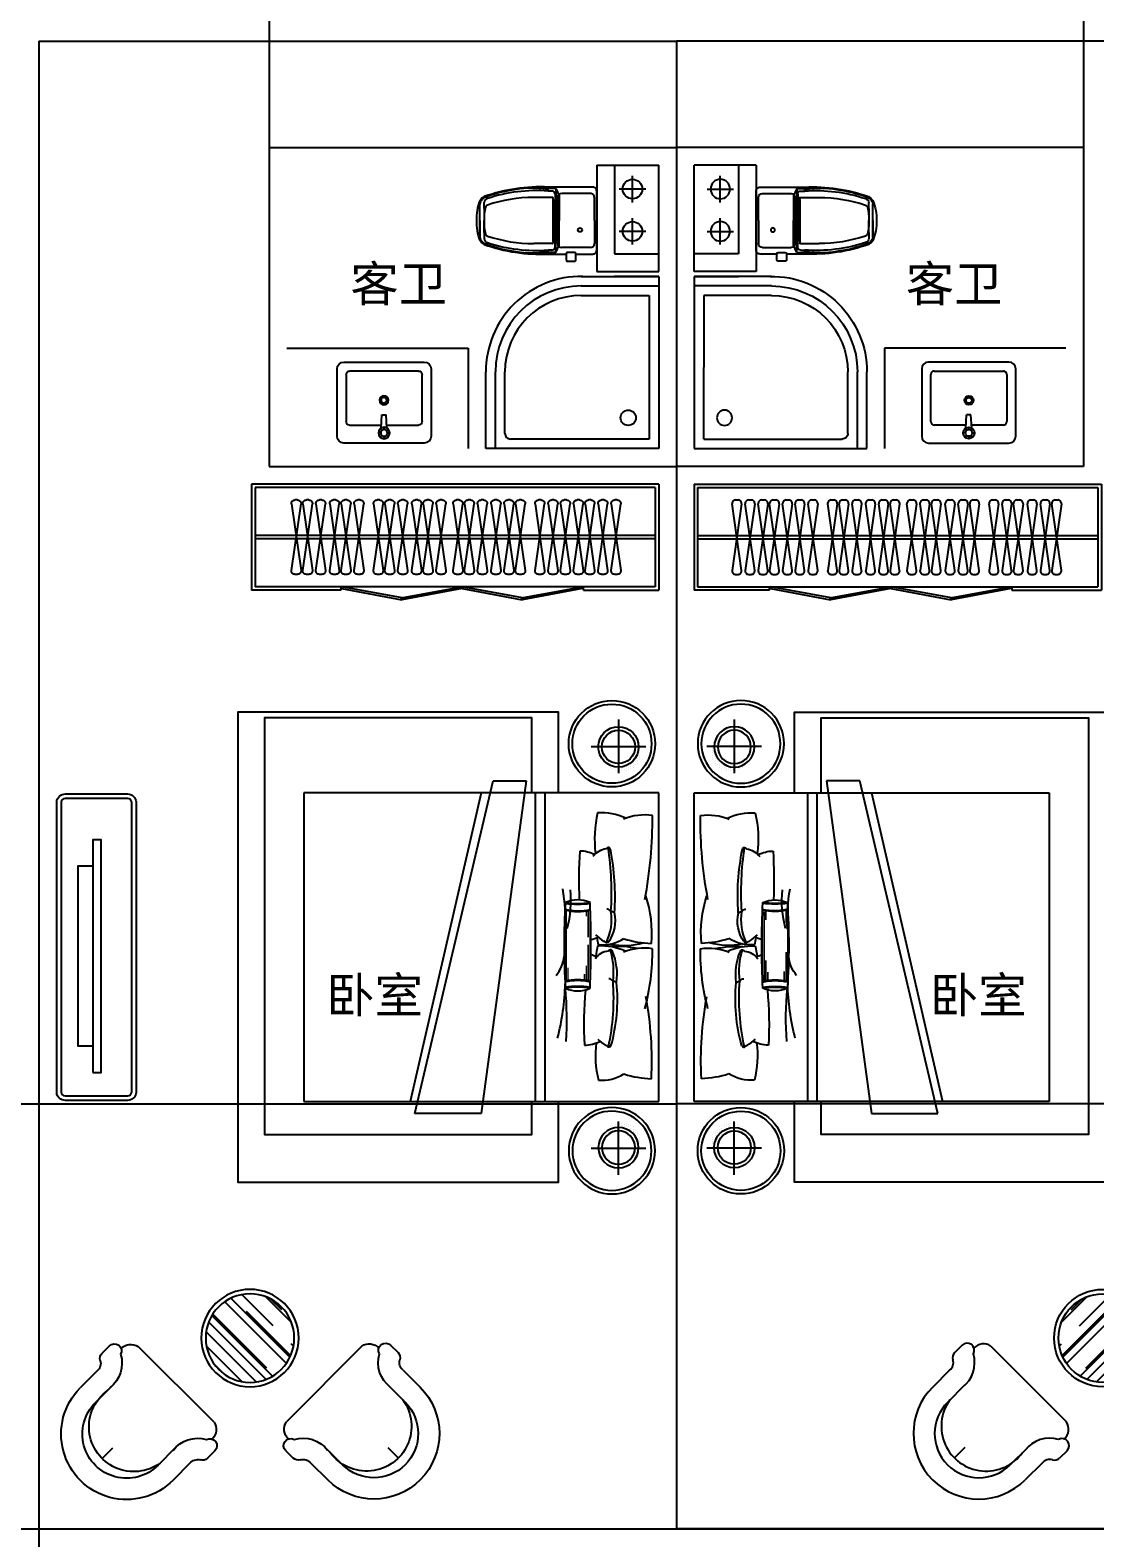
# Model space of a CAD drawing. Extents: x 3694 to 117786, y 20013 to 108631.
# Drawn here: x 72360 to 78374, y 25871 to 34384 of the extents above; entities that cross this region are included whole.
import ezdxf

# ---------------------------------------------------------------- set-up
doc = ezdxf.new("R2010")
doc.units = 0
doc.header["$LTSCALE"] = 1000
doc.header["$MEASUREMENT"] = 0
doc.linetypes.add('ACAD_ISO04W100', pattern=[30, 24, -3, 0, -3])
for name, color, linetype in [('DOTE', 1, 'ACAD_ISO04W100'), ('PUB_TEXT', 7, 'Continuous'), ('家具', 253, 'Continuous'), ('看线', 150, 'Continuous'), ('铺地', 251, 'Continuous')]:
    doc.layers.add(name, color=color, linetype=linetype)
doc.styles.get("Standard").update_dxf_attribs({"font": 'gbenor.shx', "bigfont": 'gbcbig.shx'})

# ---------------------------------------------------------------- blocks, each defined once
blk = doc.blocks.new('retgqertgqwer')
at = {"layer": '家具'}
h = blk.add_hatch(dxfattribs=at)
h.set_pattern_fill('DOTS', color=256, scale=157.35808, style=0)
h.set_pattern_definition([(270, (123323.228, -17399.964), (-10.3511467, -5.1755733), [0, -10.3511467])])
edge = h.paths.add_edge_path()
edge.add_ellipse((145413.2, -12955.5), major_axis=(-212.5, 212.5), ratio=1, start_angle=-37.68788, end_angle=-32.38132)
edge.add_ellipse((151086.5, -12464.4), major_axis=(-13, 5742.3), ratio=1, start_angle=87.84714, end_angle=91.84538, ccw=False)
edge.add_ellipse((145419.5, -11935.1), major_axis=(-236.4, 236.4), ratio=1, start_angle=122.60953, end_angle=129.55994)
edge.add_ellipse((146258.6, -12491.6), major_axis=(635.7, 635.7), ratio=1, start_angle=120.59636, end_angle=145.63404)
edge = h.paths.add_edge_path()
edge.add_ellipse((145419.5, -11935.1), major_axis=(-236.4, 236.4), ratio=1, start_angle=142.5123, end_angle=147.33331)
edge.add_ellipse((141440.6, -12464.4), major_axis=(2867.5, 2867.5), ratio=1, start_angle=312.16049, end_angle=317.86439, ccw=False)
edge.add_ellipse((145413.2, -12955.5), major_axis=(-212.5, 212.5), ratio=1, start_angle=-60.00427, end_angle=-56.91402)
edge.add_ellipse((143962.4, -12510), major_axis=(1075.1, 1075.1), ratio=1, start_angle=309.27933, end_angle=324.21166)
for p, q in [((145710.1, -13392.7), (145964.1, -11515.4)), ((146338.4, -11515.4), (145897.3, -13392.7)), ((145964.1, -11515.4), (146338.4, -11515.4)), ((144961.6, -11582.3), (144961.6, -13325.9)), ((146966.6, -11582.3), (144961.6, -11582.3)), ((145603.2, -11582.3), (145603.2, -13325.9)), ((146966.6, -13325.9), (146966.6, -11582.3)), ((144961.6, -13325.9), (146966.6, -13325.9)), ((145897.3, -13392.7), (145710.1, -13392.7))]:
    blk.add_line(p, q, dxfattribs=at)
for points in [[(145656.7, -11582.3), (145656.7, -13325.9)], [(145964.1, -13325.9), (146365.1, -11582.3)]]:
    blk.add_lwpolyline(points, dxfattribs=at)
for centre, radius, start, end in [((147080, -11806), 2079.7, 177.39113, 190.25615), ((144986.1, -12269.4), 558.3, 72.10877, 88.31754), ((145284.6, -11948.3), 245.6, 85.94184, 121.14188), ((144760.4, -11840.9), 558.8, 352.57162, 14.2519), ((146149.5, -12157.2), 954.8, 164.15229, 185.86582), ((146526.4, -12167), 1310.5, 167.81013, 184.17822), ((145143.8, -12103.2), 234.3, 46.13507, 60.25641), ((145400.8, -12182.8), 283.1, 94.00552, 112.64521), ((143384.2, -12021.2), 2000.4, 354.49879, 3.46346), ((147303.6, -12049), 1823.2, 175.97704, 185.47153), ((146848.8, -12278.3), 1359.1, 165.61075, 178.67253), ((146259.8, -12431.2), 1262.7, 165.03931, 180.63792), ((145518.1, -12301.6), 321.8, 171.63975, 203.43169), ((145220.9, -12229.5), 33, 236.74389, 267.21711), ((151086.5, -12464.4), 5742.3, 177.58865, 182.41135), ((145419, -11808.1), 424.7, 260.44829, 279.5465), ((145419, -12368.9), 161.8, 64.45784, 115.53694), ((145419, -11808.1), 420.5, 260.44829, 279.5465), ((141440.6, -12464.4), 4055.3, 356.5849, 3.4151), ((145628.8, -12315.7), 412.9, 172.59921, 197.44756), ((145240.4, -12251.1), 24, 208.43014, 275.56442), ((145696.4, -12423.2), 201.8, 140.46508, 174.42411), ((145199, -11908.2), 550.4, 248.47986, 248.49818), ((145043.5, -12147.5), 301.3, 261.16393, 292.71114), ((145231.1, -12319.5), 113.8, 277.55198, 322.39223), ((144679.7, -12312.8), 644, 346.68018, 352.08054), ((145395.8, -12241), 178.6, 241.90889, 253.26236), ((145707, -12530.3), 706.7, 175.54318, 197.63492), ((144986.1, -13033.4), 558.3, 72.10877, 88.31754), ((145154.2, -12863.3), 399.1, 78.55477, 105.4297), ((145199, -11908.2), 550.4, 257.80272, 273.99958), ((145290.8, -12120.5), 341.1, 245.22226, 272.63102), ((145284.6, -12712.4), 245.6, 85.94184, 121.14188), ((145415.1, -12603), 208.6, 145.73952, 192.44734), ((145531.7, -12610.1), 304.1, 154.55031, 188.62775), ((145155.6, -12692.3), 234.3, 46.13507, 60.25641), ((144760.4, -12604.9), 558.8, 10.00897, 14.2519), ((145412.5, -12771.9), 283.1, 103.9578, 112.64521), ((146088.9, -12720.1), 631.6, 165.35622, 185.17769), ((146533.3, -12601.6), 1045.6, 177.49887, 190.02007), ((146524.9, -12743.3), 1317, 175.85124, 191.52832), ((145232.6, -12622.7), 33, 236.74389, 267.21711), ((146917.6, -12763.7), 1690, 176.33745, 188.60178), ((145252.1, -12644.3), 24, 208.43014, 275.56442), ((147424.4, -13177.1), 2427.3, 169.22383, 180.47025), ((145419.2, -13176), 479.3, 81.57701, 98.46223), ((145419.2, -13176), 475.2, 81.57701, 98.46223), ((145419, -12550.4), 170.6, 245.8747, 294.16453), ((142559.4, -12833.5), 2853, 356.72347, 2.26521), ((145242.8, -12896.5), 113.8, 277.55198, 322.39223), ((144679.7, -13064.6), 644, 346.68018, 7.40464), ((145407.6, -12818), 178.6, 241.90889, 270.06835), ((145043.5, -12899.3), 301.3, 261.16393, 292.71114), ((145290.8, -12872.3), 341.1, 245.22226, 272.63102)]:
    blk.add_arc(centre, radius, start, end, dxfattribs=at)
at = {"layer": '家具', "color": 8}
for centre, radius, start, end in [((145419.5, -11935.1), 330.2, 257.47835, 282.45277), ((145419.5, -11935.1), 334.4, 257.47835, 282.45277), ((145413.2, -12955.5), 300.5, 74.82353, 102.76887), ((145413.2, -12955.5), 296.3, 74.82353, 102.76887)]:
    blk.add_arc(centre, radius, start, end, dxfattribs=at)
at = {"layer": '家具'}
for points, knots in [([(145231, -11896.5), (145234.6, -11892.6), (145240.6, -11886.2), (145251.7, -11893.3), (145257, -11897.4), (145260.1, -11899.7)], [0, 0, 0, 0, 12.892248, 21.593346, 32.835114, 32.835114, 32.835114, 32.835114]), ([(145222.8, -12429.5), (145224.4, -12433.6), (145227.6, -12441.3), (145239.7, -12438.6), (145244.1, -12434.3), (145246.1, -12432.4)], [0, 0, 0, 0, 10.960058, 20.752304, 28.699542, 28.699542, 28.699542, 28.699542]), ([(145242.7, -12485.6), (145246.3, -12481.8), (145252.4, -12475.3), (145263.4, -12482.5), (145268.8, -12486.6), (145271.8, -12488.9)], [0, 0, 0, 0, 12.892248, 21.593346, 32.835114, 32.835114, 32.835114, 32.835114]), ([(145234.5, -13006.5), (145236.2, -13010.6), (145239.3, -13018.3), (145251.4, -13015.5), (145255.8, -13011.3), (145257.8, -13009.3)], [0, 0, 0, 0, 10.960058, 20.752304, 28.699542, 28.699542, 28.699542, 28.699542])]:
    blk.add_open_spline(points, degree=3, knots=knots, dxfattribs=at)
blk = doc.blocks.new('A$C37E25A2D')
at = {"layer": '家具'}
for p, q in [((0, 150.9), (0, -150.9)), ((154.4, 0), (-154.4, 0)), ((-120.6, 0.8), (-120.6, 0.8)), ((-107.9, 19.9), (-107.9, 19.9)), ((-107.9, 7.2), (-107.9, 7.2)), ((-95.2, 38.9), (-95.2, 38.9)), ((-95.2, 26.2), (-95.2, 26.2)), ((-95.2, 13.5), (-95.2, 13.5)), ((-95.2, 0.8), (-95.2, 0.8)), ((-82.5, 45.3), (-82.5, 45.3)), ((-120.6, -11.9), (-120.6, -11.9)), ((-120.6, -24.6), (-120.6, -24.6)), ((-120.6, -37.3), (-120.6, -37.3)), ((-120.6, -50), (-120.6, -50)), ((-120.6, -62.7), (-120.6, -62.7)), ((-120.6, -75.4), (-120.6, -75.4)), ((-107.9, -5.5), (-107.9, -5.5)), ((-107.9, -18.2), (-107.9, -18.2)), ((-107.9, -30.9), (-107.9, -30.9)), ((-107.9, -43.6), (-107.9, -43.6)), ((-107.9, -56.3), (-107.9, -56.3)), ((-107.9, -69), (-107.9, -69)), ((-107.9, -81.7), (-107.9, -81.7)), ((-95.2, -11.9), (-95.2, -11.9)), ((-95.2, -24.6), (-95.2, -24.6)), ((-95.2, -37.3), (-95.2, -37.3)), ((-95.2, -50), (-95.2, -50)), ((-95.2, -62.7), (-95.2, -62.7)), ((-95.2, -75.4), (-95.2, -75.4)), ((-82.5, -56.3), (-82.5, -56.3)), ((-82.5, -69), (-82.5, -69)), ((-82.5, -81.7), (-82.5, -81.7)), ((-69.8, -75.4), (-69.8, -75.4)), ((-57.1, -81.7), (-57.1, -81.7)), ((69.9, -69), (69.9, -69)), ((69.9, -81.7), (69.9, -81.7)), ((82.6, -50), (82.6, -50)), ((-107.9, -94.4), (-107.9, -94.4)), ((-95.2, -88.1), (-95.2, -88.1)), ((-95.2, -100.8), (-95.2, -100.8)), ((-82.5, -94.4), (-82.5, -94.4)), ((-82.5, -107.1), (-82.5, -107.1)), ((-82.5, -119.8), (-82.5, -119.8)), ((-69.8, -88.1), (-69.8, -88.1)), ((-69.8, -100.8), (-69.8, -100.8)), ((-69.8, -113.5), (-69.8, -113.5)), ((-69.8, -126.2), (-69.8, -126.2)), ((-57.1, -94.4), (-57.1, -94.4)), ((-57.1, -107.1), (-57.1, -107.1)), ((-57.1, -119.8), (-57.1, -119.8)), ((-57.1, -132.5), (-57.1, -132.5)), ((-44.4, -88.1), (-44.4, -88.1)), ((-44.4, -100.8), (-44.4, -100.8)), ((-44.4, -113.5), (-44.4, -113.5)), ((-44.4, -126.2), (-44.4, -126.2)), ((-44.4, -138.9), (-44.4, -138.9)), ((-31.7, -94.4), (-31.7, -94.4)), ((-31.7, -107.1), (-31.7, -107.1)), ((-31.7, -119.8), (-31.7, -119.8)), ((-31.7, -132.5), (-31.7, -132.5)), ((-19, -100.8), (-19, -100.8)), ((-19, -113.5), (-19, -113.5)), ((-19, -126.2), (-19, -126.2)), ((-19, -138.9), (-19, -138.9)), ((-6.3, -107.1), (-6.3, -107.1)), ((-6.3, -119.8), (-6.3, -119.8)), ((-6.3, -132.5), (-6.3, -132.5)), ((6.4, -100.8), (6.4, -100.8)), ((6.4, -113.5), (6.4, -113.5)), ((6.4, -126.2), (6.4, -126.2)), ((6.4, -138.9), (6.4, -138.9)), ((19.1, -107.1), (19.1, -107.1)), ((19.1, -119.8), (19.1, -119.8)), ((19.1, -132.5), (19.1, -132.5)), ((31.8, -100.8), (31.8, -100.8)), ((31.8, -113.5), (31.8, -113.5)), ((31.8, -126.2), (31.8, -126.2)), ((44.5, -94.4), (44.5, -94.4)), ((44.5, -107.1), (44.5, -107.1)), ((44.5, -119.8), (44.5, -119.8)), ((57.2, -88.1), (57.2, -88.1)), ((57.2, -100.8), (57.2, -100.8))]:
    blk.add_line(p, q, dxfattribs=at)
at = {"layer": '家具', "extrusion": (0, 0, -1)}
for centre, major_axis, start_param, end_param in [((37.3, 14.9), (-243.8, 0.2), 4.711454, 10.994639), ((0.3, -3), (114, 0.6), 1.575887, 7.859072)]:
    blk.add_ellipse(centre, major_axis=major_axis, ratio=1, start_param=start_param, end_param=end_param, dxfattribs=at)
at = {"layer": '家具', "color": 8, "extrusion": (0, 0, -1)}
for centre, major_axis, start_param, end_param in [((37.3, 14.9), (-223.5, 0.1), 4.712042, 10.995227), ((0.3, -3), (94, 0.5), 1.575898, 7.859083)]:
    blk.add_ellipse(centre, major_axis=major_axis, ratio=1, start_param=start_param, end_param=end_param, dxfattribs=at)
blk = doc.blocks.new('A$C1D226055')
at = {"layer": '家具'}
blk.add_lwpolyline([(424.2, 1730.1, -0.395939), (473.6, 1685.7), (473.6, 44.5, -0.395939), (424.2, 0), (74.4, 0, -0.395939), (25, 44.5), (25, 1685.7, -0.395939), (74.4, 1730.1)], format="xyb", close=True, dxfattribs=at)
at = {"layer": '家具', "color": 8}
for points in [[(426.2, 1705.1), (72.4, 1705.1)], [(50, 1685.7), (50, 44.5)], [(448.6, 44.5), (448.6, 1685.7)], [(72.4, 25), (426.2, 25)]]:
    blk.add_lwpolyline(points, dxfattribs=at)
at = {"layer": '家具'}
for points in [[(269.6, 1572.1), (221.9, 1572.1), (221.9, 258.1), (269.6, 258.1)], [(269.6, 1423.7), (352.7, 1423.7), (352.7, 406.4), (269.6, 406.4)]]:
    blk.add_lwpolyline(points, close=True, dxfattribs=at)
at = {"layer": '家具', "color": 8}
for centre, start, end in [((73.4, 1681.6), 91.18926, 175.21289), ((425.2, 1681.6), 4.78711, 88.81074), ((73.4, 48.5), 184.78711, 268.81074), ((425.2, 48.5), 271.18926, 355.21289)]:
    blk.add_arc(centre, 23.6, start, end, dxfattribs=at)
blk = doc.blocks.new('dfdsf')
at = {"layer": '家具'}
for p, q in [((-5626.5, -27307.3), (-6080.7, -27307.3)), ((-6118.8, -27345.4), (-6118.8, -27726.4)), ((-5588.4, -27726.4), (-5588.4, -27345.4)), ((-6080.7, -27764.5), (-5626.5, -27764.5))]:
    blk.add_line(p, q, dxfattribs=at)
at = {"layer": '家具', "color": 8}
for p, q in [((-6049, -27408.9), (-5869.2, -27408.9)), ((-5872.4, -27364), (-5885.9, -27364)), ((-5866.9, -27350.6), (-5876.4, -27341.1)), ((-5866.7, -27377.4), (-5876.1, -27387.1)), ((-5870.1, -27391.7), (-5866.3, -27465.6)), ((-5853.6, -27345.2), (-5853.6, -27331.7)), ((-5853.6, -27382.8), (-5853.6, -27396.2)), ((-5837.1, -27391.7), (-5840.9, -27465.6)), ((-5831.1, -27340.8), (-5840.5, -27350.5)), ((-5830.8, -27386.8), (-5840.3, -27377.3)), ((-5838, -27408.9), (-5658.2, -27408.9)), ((-5834.8, -27364), (-5821.3, -27364)), ((-6068, -27694.7), (-6068, -27428)), ((-5866.3, -27465.6), (-5840.9, -27465.6)), ((-5639.2, -27428), (-5639.2, -27694.7)), ((-5658.2, -27713.7), (-6049, -27713.7))]:
    blk.add_line(p, q, dxfattribs=at)
for centre, radius in [((-5853.6, -27364), 32.3), ((-5853.6, -27364), 18.8), ((-5854.6, -27548.6), 25.4), ((-5854.6, -27548.6), 16)]:
    blk.add_circle(centre, radius, dxfattribs=at)
at = {"layer": '家具'}
for centre, start, end in [((-6080.7, -27345.4), 90, 180), ((-5626.5, -27345.4), 0, 90), ((-6080.7, -27726.4), 180, 270), ((-5626.5, -27726.4), 270, 0)]:
    blk.add_arc(centre, 38.1, start, end, dxfattribs=at)
at = {"layer": '家具', "color": 8}
for centre, start, end in [((-6049, -27428), 90, 180), ((-5658.2, -27428), 0, 90), ((-6049, -27694.7), 180, 270), ((-5658.2, -27694.7), 270, 0)]:
    blk.add_arc(centre, 19.1, start, end, dxfattribs=at)
blk = doc.blocks.new('A$C06323CE0')
at = {"layer": '家具', "linetype": 'ByBlock'}
for p, q in [((-477.3, 112.3), (495, 112.3)), ((-477.3, -324.8), (-477.3, 112.3)), ((495, 112.3), (495, -864.1)), ((495, -864.1), (61.9, -864.1))]:
    blk.add_line(p, q, dxfattribs=at)
at = {"layer": '家具', "color": 8, "linetype": 'ByBlock'}
for p, q in [((-423.4, -324.8), (-423.4, 112.3)), ((-369.5, 58.2), (441.2, 58.8)), ((-369.5, -324.8), (-369.5, 58.2)), ((441.2, 58.2), (441.2, -723.8)), ((408.8, -756.2), (61.9, -756.2)), ((495, -810.1), (61.9, -810.1))]:
    blk.add_line(p, q, dxfattribs=at)
blk.add_circle((320.8, -59.4), 43.1, dxfattribs=at)
at = {"layer": '家具', "linetype": 'ByBlock'}
blk.add_arc((62, -324.5), 539.6, 179.19356, 269.98585, dxfattribs=at)
at = {"layer": '家具', "color": 8, "linetype": 'ByBlock'}
for centre, radius, start, end in [((61.9, -324.8), 485.3, 180, 270), ((61.9, -324.8), 431.4, 180, 270), ((408.8, -723.9), 32.4, 270, 0.04014)]:
    blk.add_arc(centre, radius, start, end, dxfattribs=at)
blk = doc.blocks.new('A$C37A63D83')
at = {"layer": '家具', "color": 8}
for p, q in [((152.1, 636.3), (127.6, 636.3)), ((136.4, 659.7), (322.6, 659.7)), ((229.5, 659.7), (136.4, 659.7)), ((162, 636.3), (152.1, 636.3)), ((162, 636.3), (229.5, 636.3)), ((297, 636.3), (229.5, 636.3)), ((297, 636.3), (306.9, 636.3)), ((306.9, 636.3), (331.4, 636.3)), ((99, 250.2), (99, 355.5)), ((360, 250.2), (360, 355.5)), ((49.5, 230.4), (49.5, 316.4)), ((54, 279), (54, 280.3)), ((63, 274.5), (58.5, 274.5)), ((63, 252.9), (63, 274.5)), ((396, 252.9), (396, 274.5)), ((396, 274.5), (400.5, 274.5)), ((409.5, 230.4), (409.5, 316.4)), ((42.3, 171.9), (40.5, 171.9)), ((49.5, 230.4), (229.5, 230.4)), ((49.5, 230.4), (90.9, 211.5)), ((76.5, 36), (76.5, 198)), ((81, 234.9), (229.5, 234.9)), ((90.9, 211.5), (229.5, 211.5)), ((99, 220.5), (229.5, 220.5)), ((229.5, 246.6), (102.6, 246.6)), ((110.7, 246.6), (229.5, 246.6)), ((229.5, 246.6), (356.4, 246.6)), ((348.3, 246.6), (229.5, 246.6)), ((378, 234.9), (229.5, 234.9)), ((409.5, 230.4), (229.5, 230.4)), ((360, 220.5), (229.5, 220.5)), ((368.1, 211.5), (229.5, 211.5)), ((409.5, 230.4), (368.1, 211.5)), ((382.5, 36), (382.5, 198)), ((42.3, 117.9), (40.5, 117.9)), ((49.5, 125.1), (49.5, 164.7)), ((229.5, 13.5), (99, 13.5)), ((229.5, 13.5), (360, 13.5))]:
    blk.add_line(p, q, dxfattribs=at)
at = {"layer": '家具'}
blk.add_line((405, 279), (405, 280.3), dxfattribs=at)
at = {"layer": '家具', "elevation": 0}
blk.add_lwpolyline([(40.5, 117.9), (40.5, 50), (40.5, 22.5, 0.414214), (63, 0), (396, 0, 0.414247), (418.5, 22.5), (418.5, 50), (418.5, 274.5, 0.096754), (365, 634.9, 0.122728), (342, 659.7, 0.112706), (229.5, 679.5, 0.112706), (117, 659.7, 0.110329), (94.6, 636.3, 0.096897), (40.5, 274.5), (40.5, 171.9), (7.2, 171.9, 0.414214), (0, 164.7), (0, 125.1, 0.414214), (7.2, 117.9), (40.5, 117.9)], format="xyb", dxfattribs=at)
at = {"layer": '家具', "color": 8}
blk.add_circle((176.4, 94.5), 11.4, dxfattribs=at)
for centre, radius, start, end in [((823.8, 352.9), 776.2, 158.65987, 172.47632), ((941.9, 340.4), 881.4, 161.70587, 184.28974), ((933.3, 352.9), 834.3, 161.50274, 179.81806), ((113.3, 630.4), 13.5, 134.95433, 158.65987), ((347, 396.4), 344.2, 131.92233, 134.95433), ((129.6, 611.1), 25.3, 94.61237, 166.25294), ((138, 625.7), 34, 87.42069, 128.06865), ((159.2, 611.8), 18, 109.18125, 161.50274), ((214.4, 386.4), 250, 86.59247, 104.15157), ((244.6, 386.4), 250, 75.84843, 93.40753), ((299.8, 611.8), 18, 18.49726, 70.81875), ((-474.3, 352.9), 834.3, 0.18194, 18.49726), ((321, 625.7), 34, 51.93135, 92.57931), ((329.4, 611.1), 25.3, 13.74706, 85.38763), ((112, 396.4), 344.2, 45.04567, 48.07767), ((-482.9, 340.4), 881.4, 355.71026, 18.29413), ((-364.8, 352.9), 776.2, 7.52368, 21.34013), ((545.5, 366.9), 499.1, 169.88512, 189.98228), ((-86.5, 366.9), 499.1, 350.01772, 10.11488), ((58.5, 279), 4.5, 180, 270), ((400.5, 279), 4.5, 270, 0), ((42.3, 164.7), 7.2, 0, 90), ((81, 252.9), 18, 180, 270), ((99, 198), 22.5, 90, 180), ((102.6, 250.2), 3.6, 180, 270), ((356.4, 250.2), 3.6, 270, 0), ((360, 198), 22.5, 0, 90), ((378, 252.9), 18, 270, 0), ((42.3, 125.1), 7.2, 270, 0), ((99, 36), 22.5, 180, 270), ((360, 36), 22.5, 270, 0)]:
    blk.add_arc(centre, radius, start, end, dxfattribs=at)
at = {"layer": '家具'}
for centre, start, end in [((106.7, 630.4), 147.26486, 160.46289), ((345.7, 630.4), 21.34013, 45.04567)]:
    blk.add_arc(centre, 13.5, start, end, dxfattribs=at)
blk = doc.blocks.new('gdj1')
at = {"layer": '家具'}
for p, q in [((600, 0), (0, 0)), ((0, 0), (0, -350)), ((600, 0), (600, -350)), ((600, -100), (100, -100)), ((100, -100), (100, -350)), ((226.7, -277), (226.7, -127)), ((465.5, -277), (465.5, -127)), ((151.7, -202), (301.7, -202)), ((390.5, -202), (540.5, -202)), ((0, -350), (600, -350))]:
    blk.add_line(p, q, dxfattribs=at)
for centre in [(226.7, -202), (465.5, -202)]:
    blk.add_circle(centre, 55, dxfattribs=at)
blk = doc.blocks.new('nghtfh')
at = {"layer": '家具'}
for p, q in [((0, 0), (2300, 0)), ((0, 0), (0, -600)), ((2300, 0), (2300, -580)), ((20, -20), (2280, -20)), ((20, -20), (20, -580)), ((2280, -20), (2280, -580)), ((268.2, -487.4), (214.2, -112.6)), ((268.2, -112.6), (214.2, -487.4)), ((234, -90), (248.3, -90)), ((342.5, -487.4), (288.6, -112.6)), ((342.5, -112.6), (288.6, -487.4)), ((308.4, -90), (322.7, -90)), ((416.1, -487.4), (362.2, -112.6)), ((416.1, -112.6), (362.2, -487.4)), ((382, -90), (396.3, -90)), ((480.5, -487.4), (426.5, -112.6)), ((480.5, -112.6), (426.5, -487.4)), ((446.4, -90), (460.7, -90)), ((554.1, -487.4), (500.1, -112.6)), ((554.1, -112.6), (500.1, -487.4)), ((520, -90), (534.3, -90)), ((623.9, -487.4), (570, -112.6)), ((623.9, -112.6), (570, -487.4)), ((589.8, -90), (604.1, -90)), ((698.3, -487.4), (644.3, -112.6)), ((698.3, -112.6), (644.3, -487.4)), ((664.1, -90), (678.4, -90)), ((808.3, -487.4), (754.4, -112.6)), ((808.3, -112.6), (754.4, -487.4)), ((774.2, -90), (788.5, -90)), ((872.7, -487.4), (818.7, -112.6)), ((872.7, -112.6), (818.7, -487.4)), ((838.6, -90), (852.9, -90)), ((946.3, -487.4), (892.3, -112.6)), ((946.3, -112.6), (892.3, -487.4)), ((912.2, -90), (926.5, -90)), ((1022.9, -487.4), (969, -112.6)), ((1022.9, -112.6), (969, -487.4)), ((988.8, -90), (1003.1, -90)), ((1096.5, -487.4), (1042.5, -112.6)), ((1096.5, -112.6), (1042.5, -487.4)), ((1062.4, -90), (1076.7, -90)), ((1160.9, -487.4), (1106.9, -112.6)), ((1160.9, -112.6), (1106.9, -487.4)), ((1126.8, -90), (1141.1, -90)), ((1256.2, -487.4), (1202.2, -112.6)), ((1256.2, -112.6), (1202.2, -487.4)), ((1222, -90), (1236.3, -90)), ((1329.8, -487.4), (1275.8, -112.6)), ((1329.8, -112.6), (1275.8, -487.4)), ((1295.6, -90), (1309.9, -90)), ((1394.1, -487.4), (1340.2, -112.6)), ((1394.1, -112.6), (1340.2, -487.4)), ((1360, -90), (1374.3, -90)), ((1472.5, -487.4), (1418.5, -112.6)), ((1472.5, -112.6), (1418.5, -487.4)), ((1438.3, -90), (1452.6, -90)), ((1546, -487.4), (1492.1, -112.6)), ((1546, -112.6), (1492.1, -487.4)), ((1511.9, -90), (1526.2, -90)), ((1610.4, -487.4), (1556.5, -112.6)), ((1610.4, -112.6), (1556.5, -487.4)), ((1576.3, -90), (1590.6, -90)), ((1719.8, -487.4), (1665.9, -112.6)), ((1719.8, -112.6), (1665.9, -487.4)), ((1685.7, -90), (1700, -90)), ((1793.4, -487.4), (1739.4, -112.6)), ((1793.4, -112.6), (1739.4, -487.4)), ((1759.3, -90), (1773.6, -90)), ((1857.8, -487.4), (1803.8, -112.6)), ((1857.8, -112.6), (1803.8, -487.4)), ((1823.7, -90), (1838, -90)), ((1936.1, -487.4), (1882.2, -112.6)), ((1936.1, -112.6), (1882.2, -487.4)), ((1902, -90), (1916.3, -90)), ((2009.7, -487.4), (1955.7, -112.6)), ((2009.7, -112.6), (1955.7, -487.4)), ((1975.6, -90), (1989.9, -90)), ((2074.1, -487.4), (2020.1, -112.6)), ((2074.1, -112.6), (2020.1, -487.4)), ((2040, -90), (2054.3, -90)), ((20, -290), (2280, -290)), ((20, -310), (2280, -310)), ((234, -510), (248.3, -510)), ((308.4, -510), (322.7, -510)), ((382, -510), (396.3, -510)), ((446.4, -510), (460.7, -510)), ((520, -510), (534.3, -510)), ((589.8, -510), (604.1, -510)), ((664.1, -510), (678.4, -510)), ((774.2, -510), (788.5, -510)), ((838.6, -510), (852.9, -510)), ((912.2, -510), (926.5, -510)), ((988.8, -510), (1003.1, -510)), ((1062.4, -510), (1076.7, -510)), ((1126.8, -510), (1141.1, -510)), ((1222, -510), (1236.3, -510)), ((1295.6, -510), (1309.9, -510)), ((1360, -510), (1374.3, -510)), ((1438.3, -510), (1452.6, -510)), ((1511.9, -510), (1526.2, -510)), ((1576.3, -510), (1590.6, -510)), ((1685.7, -510), (1700, -510)), ((1759.3, -510), (1773.6, -510)), ((1823.7, -510), (1838, -510)), ((1902, -510), (1916.3, -510)), ((1975.6, -510), (1989.9, -510)), ((2040, -510), (2054.3, -510)), ((20, -580), (2280, -580)), ((424.9, -600), (424.9, -580)), ((1794.9, -580), (1794.9, -600)), ((2300, -579.9), (2300, -600)), ((424.9, -600), (0, -600)), ((1794.9, -600), (2300, -600))]:
    blk.add_line(p, q, dxfattribs=at)
for points in [[(430.9, -590), (770.9, -653.1), (772.8, -643.3), (432.8, -580.2)], [(1110.9, -590), (770.9, -653.1), (769.1, -643.3), (1109.1, -580.2)], [(1110.9, -589.8), (1450.9, -652.9), (1452.8, -643.1), (1112.8, -580)], [(1790.9, -589.8), (1450.9, -652.9), (1449.1, -643.1), (1789.1, -580)]]:
    blk.add_lwpolyline(points, close=True, dxfattribs=at)
for centre, start, end in [((234, -110), 90, 187.59464), ((248.3, -110), 352.40536, 90), ((308.4, -110), 90, 187.59464), ((322.7, -110), 352.40536, 90), ((382, -110), 90, 187.59464), ((396.3, -110), 352.40536, 90), ((446.4, -110), 90, 187.59464), ((460.7, -110), 352.40536, 90), ((520, -110), 90, 187.59464), ((534.3, -110), 352.40536, 90), ((589.8, -110), 90, 187.59464), ((604.1, -110), 352.40536, 90), ((664.1, -110), 90, 187.59464), ((678.4, -110), 352.40536, 90), ((774.2, -110), 90, 187.59464), ((788.5, -110), 352.40536, 90), ((838.6, -110), 90, 187.59464), ((852.9, -110), 352.40536, 90), ((912.2, -110), 90, 187.59464), ((926.5, -110), 352.40536, 90), ((988.8, -110), 90, 187.59464), ((1003.1, -110), 352.40536, 90), ((1062.4, -110), 90, 187.59464), ((1076.7, -110), 352.40536, 90), ((1126.8, -110), 90, 187.59464), ((1141.1, -110), 352.40536, 90), ((1222, -110), 90, 187.59464), ((1236.3, -110), 352.40536, 90), ((1295.6, -110), 90, 187.59464), ((1309.9, -110), 352.40536, 90), ((1360, -110), 90, 187.59464), ((1374.3, -110), 352.40536, 90), ((1438.3, -110), 90, 187.59464), ((1452.6, -110), 352.40536, 90), ((1511.9, -110), 90, 187.59464), ((1526.2, -110), 352.40536, 90), ((1576.3, -110), 90, 187.59464), ((1590.6, -110), 352.40536, 90), ((1685.7, -110), 90, 187.59464), ((1700, -110), 352.40536, 90), ((1759.3, -110), 90, 187.59464), ((1773.6, -110), 352.40536, 90), ((1823.7, -110), 90, 187.59464), ((1838, -110), 352.40536, 90), ((1902, -110), 90, 187.59464), ((1916.3, -110), 352.40536, 90), ((1975.6, -110), 90, 187.59464), ((1989.9, -110), 352.40536, 90), ((2040, -110), 90, 187.59464), ((2054.3, -110), 352.40536, 90), ((234, -490), 172.40536, 270), ((248.3, -490), 270, 7.59464), ((308.4, -490), 172.40536, 270), ((322.7, -490), 270, 7.59464), ((382, -490), 172.40536, 270), ((396.3, -490), 270, 7.59464), ((446.4, -490), 172.40536, 270), ((460.7, -490), 270, 7.59464), ((520, -490), 172.40536, 270), ((534.3, -490), 270, 7.59464), ((589.8, -490), 172.40536, 270), ((604.1, -490), 270, 7.59464), ((664.1, -490), 172.40536, 270), ((678.4, -490), 270, 7.59464), ((774.2, -490), 172.40536, 270), ((788.5, -490), 270, 7.59464), ((838.6, -490), 172.40536, 270), ((852.9, -490), 270, 7.59464), ((912.2, -490), 172.40536, 270), ((926.5, -490), 270, 7.59464), ((988.8, -490), 172.40536, 270), ((1003.1, -490), 270, 7.59464), ((1062.4, -490), 172.40536, 270), ((1076.7, -490), 270, 7.59464), ((1126.8, -490), 172.40536, 270), ((1141.1, -490), 270, 7.59464), ((1222, -490), 172.40536, 270), ((1236.3, -490), 270, 7.59464), ((1295.6, -490), 172.40536, 270), ((1309.9, -490), 270, 7.59464), ((1360, -490), 172.40536, 270), ((1374.3, -490), 270, 7.59464), ((1438.3, -490), 172.40536, 270), ((1452.6, -490), 270, 7.59464), ((1511.9, -490), 172.40536, 270), ((1526.2, -490), 270, 7.59464), ((1576.3, -490), 172.40536, 270), ((1590.6, -490), 270, 7.59464), ((1685.7, -490), 172.40536, 270), ((1700, -490), 270, 7.59464), ((1759.3, -490), 172.40536, 270), ((1773.6, -490), 270, 7.59464), ((1823.7, -490), 172.40536, 270), ((1838, -490), 270, 7.59464), ((1902, -490), 172.40536, 270), ((1916.3, -490), 270, 7.59464), ((1975.6, -490), 172.40536, 270), ((1989.9, -490), 270, 7.59464), ((2040, -490), 172.40536, 270), ((2054.3, -490), 270, 7.59464)]:
    blk.add_arc(centre, 20, start, end, dxfattribs=at)
blk = doc.blocks.new('A$C3FDF1746')
at = {"layer": '家具'}
for p, q in [((727.3, 982.2), (632.3, 1077.6)), ((1409.9, 981.2), (1505.3, 1076.1)), ((290.7, 896.4), (233.5, 954)), ((642.2, 897.5), (547.2, 993)), ((868.5, 911.1), (826.5, 953.3)), ((1268.3, 910.9), (1310.5, 952.8)), ((1494.5, 896.1), (1590, 991.1)), ((1846, 893.1), (1903.5, 950.3)), ((863.8, 749), (435.1, 322.5)), ((1698.5, 320), (1272.1, 748.7)), ((287.7, 544.9), (192.7, 640.4)), ((1847.1, 541.6), (1942.6, 636.6)), ((202.6, 460.3), (107.7, 555.8)), ((1102, 522.5), (819.2, 239.7)), ((1020.2, 520.6), (821, 321.5)), ((1931.7, 456.5), (2027.2, 551.5)), ((1157.3, 508), (833.7, 184.4)), ((1194.5, 489.9), (851.8, 147.2)), ((1162.4, 445.5), (856.5, 139.6)), ((918.4, 476.3), (865.4, 423.3)), ((272.9, 318.7), (231, 360.9)), ((1272, 417.7), (924, 69.7)), ((1292.3, 382.6), (959, 49.4)), ((1296.2, 374.2), (1047.6, 125.6)), ((1860.6, 315.3), (1902.8, 357.3)), ((1312.5, 320.8), (1299.8, 308.1)), ((1197.3, 205.6), (1020.9, 29.2)), ((1300, 185.3), (1156.4, 41.6)), ((1245.5, 116.4), (1182.6, 53.5)), ((970.7, 48.7), (967.5, 45.5))]:
    blk.add_line(p, q, dxfattribs=at)
for radius in [275, 250]:
    blk.add_circle((1066.7, 275), radius, dxfattribs=at)
for centre, radius, start, end in [((370, 816.7), 370, 44.84639, 224.84639), ((1766.3, 813.8), 370, 314.84639, 134.84639), ((370, 816.7), 250, 44.84639, 224.84639), ((410.6, 775.9), 253.2, 53.89984, 234.52392), ((1725.4, 773.2), 253.2, 323.89984, 144.52392), ((1766.3, 813.8), 250, 314.84639, 134.84639), ((770.3, 1014.9), 54, 217.26387, 287.26011), ((798.2, 925.1), 40, 44.84639, 107.26011), ((1338.7, 924.5), 40, 72.43268, 134.84639), ((1367, 1014.1), 54, 252.43268, 322.42892), ((4776.2, 2292.5), 3473.8, 202.40145, 202.43785), ((770.3, 1014.9), 174, 217.26387, 286.69045), ((840.1, 882.9), 40, 240.18022, 44.84639), ((1296.5, 882.5), 40, 134.84639, 299.51257), ((1367, 1014.1), 174, 253.00234, 322.42892), ((800.1, 790.5), 76.1, 326.90973, 45.8028), ((1336.1, 789.9), 76.1, 133.88998, 212.78306), ((4776.2, 2292.5), 3273.8, 210.15484, 210.26148), ((169.7, 417.5), 174, 343.00234, 52.42892), ((1964.4, 413.5), 174, 127.26387, 196.69045), ((169.7, 417.5), 54, 342.43268, 52.42892), ((1964.4, 413.5), 54, 127.26387, 197.26011), ((259.3, 389.1), 40, 162.43268, 224.84639), ((301.3, 346.9), 40, 224.84639, 29.51257), ((1832.4, 343.7), 40, 150.18022, 314.84639), ((1874.6, 385.6), 40, 314.84639, 17.26011), ((393.9, 386.5), 76.1, 223.88998, 302.78306), ((1740, 383.8), 76.1, 236.90973, 315.8028)]:
    blk.add_arc(centre, radius, start, end, dxfattribs=at)

msp = doc.modelspace()

# ---------------------------------------------------------------- linework, layer by layer
at = {"layer": 'DOTE'}
for p, q in [((73710.2, 38720.8), (73710.2, 34320.8)), ((78310.2, 38720.8), (78310.2, 34320.8)), ((72410.2, 34320.8), (76010.2, 34320.8)), ((72410.2, 34320.8), (72410.2, 24034)), ((73710.2, 34320.8), (73710.2, 31920.8)), ((76010.2, 34320.8), (76010.2, 25920.8)), ((79610.2, 34320.8), (76010.2, 34320.8)), ((76010.2, 34320.8), (76010.2, 25920.8)), ((78310.2, 34320.8), (78310.2, 31920.8)), ((73710.2, 33720.8), (76010.2, 33720.8)), ((78310.2, 33720.8), (76010.2, 33720.8)), ((73710.2, 31920.8), (76010.2, 31920.8)), ((78310.2, 31920.8), (76010.2, 31920.8)), ((67610.2, 28320.8), (76010.2, 28320.8)), ((84410.2, 28320.8), (76010.2, 28320.8)), ((61039.8, 25920.8), (81140.3, 25920.8)), ((63410.2, 25920.8), (73010.2, 25920.8)), ((72410.2, 25920.8), (76010.2, 25920.8)), ((72410.2, 25920.8), (76010.2, 25920.8)), ((79610.2, 25920.8), (76010.2, 25920.8))]:
    msp.add_line(p, q, dxfattribs=at)
at = {"layer": '家具'}
for p, q in [((75910.2, 32993.2), (75660.2, 32993.2)), ((76110.2, 32993.2), (76360.2, 32993.2)), ((73810.2, 32588), (74835, 32588)), ((74835, 32588), (74835, 32020.8)), ((78210.2, 32588), (77185.3, 32588)), ((77185.3, 32588), (77185.3, 32020.8))]:
    msp.add_line(p, q, dxfattribs=at)
for points in [[(75343.5, 30077.3), (75343.5, 30532), (73533.4, 30532), (73533.4, 27878.9), (75343.5, 27878.9), (75343.5, 28333.7)], [(76676.9, 30077.3), (76676.9, 30532), (78486.9, 30532), (78486.9, 27878.9), (76676.9, 27878.9), (76676.9, 28333.7)]]:
    msp.add_lwpolyline(points, dxfattribs=at)
at = {"layer": '家具', "color": 8}
for points in [[(75193.5, 30077.6), (75193.5, 30501), (73683.4, 30501), (73683.4, 28148), (75193.5, 28148), (75193.5, 28334)], [(76826.9, 30077.6), (76826.9, 30501), (78336.9, 30501), (78336.9, 28148), (76826.9, 28148), (76826.9, 28334)]]:
    msp.add_lwpolyline(points, dxfattribs=at)

# ---------------------------------------------------------------- block references
at = {"xscale": -1}
msp.add_blockref('A$C37E25A2D', (75683.3, 30339.7, 0), dxfattribs=at)
for p, rotation in [((76337.1, 30339.7, 0), 359.9999999995831), ((75683.3, 28071.2, 0), 180)]:
    msp.add_blockref('A$C37E25A2D', p, dxfattribs=dict(rotation=rotation))
at = {"xscale": -1, "rotation": 179.9999999995832}
msp.add_blockref('A$C37E25A2D', (76337.1, 28071.2, 0), dxfattribs=at)
at = {"layer": '家具', "extrusion": (0, 0, -1), "xscale": -1, "zscale": -1, "rotation": 270}
msp.add_blockref('A$C37A63D83', (-75560.2, 33079.1, 0), dxfattribs=at)
at = {"layer": '家具', "extrusion": (0, 0, -1), "zscale": -1, "rotation": 90}
msp.add_blockref('A$C37A63D83', (-76460.2, 33079.1, 0), dxfattribs=at)
at = {"layer": '家具', "xscale": -1}
for name, p, rotation in [('dfdsf', (80212.7, 4745.1, 0), 180), ('retgqertgqwer', (-68851.4, 16751.8), 179.9999999995832), ('A$C3FDF1746', (72535.3, 27273.8), 180)]:
    msp.add_blockref(name, p, dxfattribs=dict(at, rotation=rotation))
at = {"layer": '家具'}
for name, p, rotation in [('dfdsf', (71807.7, 4745.1, 0), 179.9999999995831), ('retgqertgqwer', (220871.8, 16751.8), 180), ('A$C1D226055', (72983.8, 30070.9), 180), ('A$C3FDF1746', (79485, 27273.8), 179.9999999995831)]:
    msp.add_blockref(name, p, dxfattribs=dict(at, rotation=rotation))
at = {"layer": '看线', "rotation": 90}
msp.add_blockref('gdj1', (75560.2, 33020.8), dxfattribs=at)
at = {"layer": '看线', "xscale": -1}
for name, p, rotation in [('gdj1', (76460.2, 33020.8), 270), ('nghtfh', (75910.2, 31820.8), 359.9999999987494)]:
    msp.add_blockref(name, p, dxfattribs=dict(at, rotation=rotation))
at = {"layer": '看线'}
msp.add_blockref('nghtfh', (76110.2, 31820.8), dxfattribs=at)
at = {"layer": '铺地', "rotation": 270}
msp.add_blockref('A$C06323CE0', (75797.9, 32515.9), dxfattribs=at)
at = {"layer": '铺地', "xscale": -1, "rotation": 90}
msp.add_blockref('A$C06323CE0', (76222.4, 32515.9), dxfattribs=at)

# ---------------------------------------------------------------- texts
at = {"layer": 'PUB_TEXT', "char_height": 200}
for s, insert, width, attachment_point in [('{\\fSimSun|b0|i0|c134|p2;客卫}', (74168.8, 33051.5), 4105.676, 1), ('{\\fSimSun|b0|i0|c134|p2;客卫}', (77851.5, 33051.5), 4105.676, 3), ('{\\fSimSun|b0|i0|c134|p2;卧室}', (74578.4, 28815, 0), 4405.676, 9), ('{\\fSimSun|b0|i0|c134|p2;卧室}', (77441.9, 28815, 0), 4405.676, 7)]:
    msp.add_mtext(s, dxfattribs=dict(at, insert=insert, width=width, attachment_point=attachment_point))

doc.saveas('drawing.dxf')
